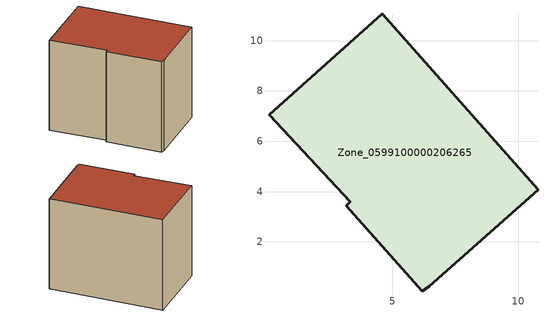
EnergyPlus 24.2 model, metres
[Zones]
Zone_0599100000206265
 floor ground (C_G): 0.09,7.06 4.59,11.07 10.79,4.08 6.47,0.22 6.19,0.03 3.15,3.44 3.32,3.6 z0
 wall outside (C_F): 6.19,0.03 6.47,0.22 10.79,4.08 4.59,11.07 0.09,7.06 3.32,3.6 3.15,3.44 6.19,0.03 z0:7.8
 roof outside (C_R): 6.47,0.22 10.79,4.08 4.59,11.07 0.09,7.06 3.32,3.6 3.15,3.44 6.19,0.03 z7.8
[BUILDING]
Pand.0599100000206265: North Axis=0; Terrain=City; Loads Convergence Tolerance Value=0.04; Temperature Convergence Tolerance Value=0.4; Solar Distribution=FullExterior; Maximum Number of Warmup Days=25; Minimum Number of Warmup Days=1
[Site:Location]
Rotterdam.The.Hague.AP_ZH_NLD Design_Conditions: Latitude=51.96; Longitude=4.45; Time Zone=1; Elevation=-4.5
[SITE:GROUNDTEMPERATURE:BUILDINGSURFACE]
18, 18, 18, 18, 18, 18, 18, 18, 18, 18, 18, 18
[MATERIAL] Thermal Absorptance=0.9; Solar Absorptance=0.7; Visible Absorptance=0.7
Name | Roughness | Thickness | Conductivity | Density | Specific Heat
G.TC.1965-1974 | MediumSmooth | 0.15 | 0.882353 | 540 | 1210
F.TC.1965-1974 | Rough | 0.3 | 0.697674 | 1920 | 840
R.TC.1965-1974 | MediumRough | 0.2 | 0.232558 | 1500 | 1000
[CONSTRUCTION]
C_G: G.TC.1965-1974
C_F: F.TC.1965-1974
C_R: R.TC.1965-1974
[ZONE]
Zone_0599100000206265: Type=1; Multiplier=1; Ceiling Height=Autocalculate; Volume=Autocalculate; Floor Area=autocalculate; Part of Total Floor Area=Yes
[ZONEINFILTRATION:DESIGNFLOWRATE]
Infil_Zone_0599100000206265: Zone or ZoneList or Space or SpaceList=Zone_0599100000206265; Schedule=AlwaysOn; Design Flow Rate Calculation Method=Flow/Area; Flow Rate per Floor Area=0.003; Constant Term Coefficient=1; Temperature Term Coefficient=0; Velocity Term Coefficient=0; Velocity Squared Term Coefficient=0
[HVACTEMPLATE:ZONE:IDEALLOADSAIRSYSTEM]
Zone_0599100000206265: Maximum Heating Supply Air Temperature=50; Minimum Cooling Supply Air Temperature=13; Maximum Heating Supply Air Humidity Ratio=0.0156; Minimum Cooling Supply Air Humidity Ratio=0.0077; Heating Limit=NoLimit; Cooling Limit=NoLimit; Dehumidification Control Type=ConstantSensibleHeatRatio; Cooling Sensible Heat Ratio=0.7; Dehumidification Setpoint=60; Humidification Control Type=None; Humidification Setpoint=30; Outdoor Air Method=None; Outdoor Air Flow Rate per Person=0.00944; Outdoor Air Flow Rate per Zone Floor Area=0; Outdoor Air Flow Rate per Zone=0; Demand Controlled Ventilation Type=None; Outdoor Air Economizer Type=NoEconomizer; Heat Recovery Type=None; Sensible Heat Recovery Effectiveness=0.7; Latent Heat Recovery Effectiveness=0.65
[ZONECONTROL:THERMOSTAT]
ThermostatControl_Zone_0599100000206265: Zone or ZoneList=Zone_0599100000206265; Control Type Schedule=DualSetpointControlType; Control 1=Thermostat_Zone_0599100000206265; Temperature Difference Between Cutout And Setpoint=0
[THERMOSTATSETPOINT:DUALSETPOINT]
Thermostat_Zone_0599100000206265: Heating Setpoint Temperature Schedule=HeatingSetpoint_Zone_0599100000206265; Cooling Setpoint Temperature Schedule=CoolingSetpoint_Zone_0599100000206265
[SCHEDULE:COMPACT]
HeatingSetpoint_Zone_0599100000206265: Through: 12/31, For: AllDays, Until: 24:00, 21
CoolingSetpoint_Zone_0599100000206265: Through: 12/31, For: AllDays, Until: 24:00, 24
DualSetpointControlType: Through: 12/31, For: AllDays, Until: 24:00, 4
AlwaysOn: Through: 12/31, For: AllDays, Until: 24:00, 1
